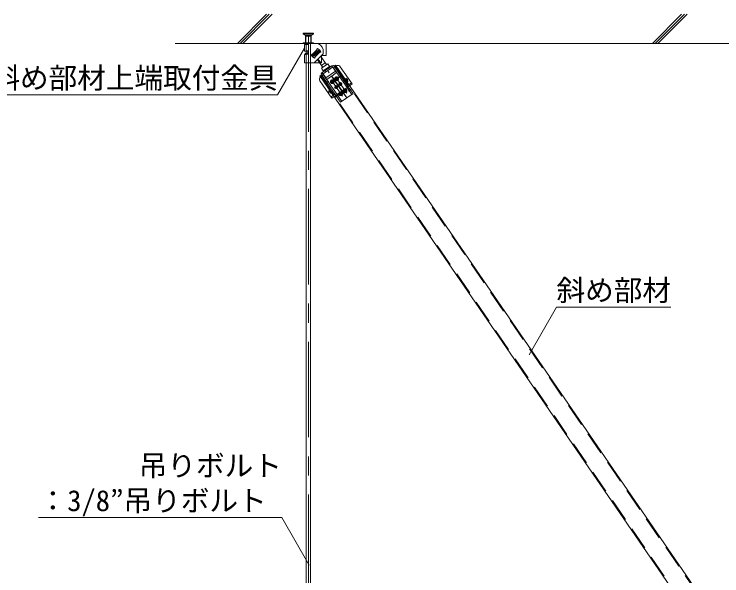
# Model space of a CAD drawing. Units: millimetres, scale not verified. Extents: x -7800 to 7800, y -5578 to 5485.
# Drawn here: x -4928 to -3445, y -3208 to -2032 of the extents above; entities that cross this region are included whole.
import ezdxf
from ezdxf.enums import TextEntityAlignment as Align

# ---------------------------------------------------------------- set-up
doc = ezdxf.new("R2010")
doc.units = ezdxf.units.MM
doc.header["$LTSCALE"] = 40
for name, pattern in [('CHAIN1', [8, 5, -1, 1, -1]), ('DASHED1', [1.8, 1.2, -0.6]), ('DOUBLE_CHAIN1', [8.8, 5, -1, 0.6, -0.6, 0.6, -1])]:
    doc.linetypes.add(name, pattern=pattern)
for name, color, linetype, lineweight in [('2-0_中心線', 4, 'CHAIN1', 9), ('2-1_吊り材', 4, 'Continuous', 9), ('2-4_斜め部材', 3, 'DASHED1', 18), ('2-6_文字', 3, 'Continuous', 18), ('2-9_躯体', 4, 'DASHED1', 9)]:
    doc.layers.add(name, color=color, linetype=linetype, lineweight=lineweight)
doc.styles.add('ＭＳ ゴシック', font='')
doc.styles.get('ＭＳ ゴシック').set_extended_font_data('MS Gothic')

msp = doc.modelspace()

# ---------------------------------------------------------------- linework, layer by layer
at = {"layer": '2-0_中心線'}
msp.add_line((-4311.38, -2078.27), (-4311.38, -4083.58), dxfattribs=at)
at = {"layer": '2-1_吊り材', "color": 3, "lineweight": 18}
for p, q in [((-4315.88, -2093.37), (-4315.88, -3990.57)), ((-4306.88, -2093.37), (-4306.88, -3990.57))]:
    msp.add_line(p, q, dxfattribs=at)
at = {"layer": '2-4_斜め部材'}
for p, q in [((-4255.49, -2139.74), (-2940.65, -4052.84)), ((-4285.82, -2160.58), (-2971.12, -4073.47))]:
    msp.add_line(p, q, dxfattribs=at)
at = {"layer": '2-4_斜め部材', "linetype": 'Continuous'}
for p, q in [((-4254.17, -2138.83), (-2939.33, -4051.94)), ((-4287.13, -2161.49), (-2972.45, -4074.37))]:
    msp.add_line(p, q, dxfattribs=at)
at = {"layer": '2-6_文字', "color": 7}
for p, q in [((-4319.53, -2103.47), (-4375.78, -2200.9)), ((-4375.78, -2200.9), (-4975.78, -2200.9)), ((-3848.82, -2745.32), (-3791.27, -2645.64)), ((-3791.27, -2645.64), (-3551.27, -2645.64)), ((-4366.86, -3086.17), (-4876.86, -3086.17)), ((-4309.31, -3185.85), (-4366.86, -3086.17))]:
    msp.add_line(p, q, dxfattribs=at)
at = {"layer": '2-6_文字'}
for p, q in [((-4319.08, -2095.68), (-4319.08, -2109.49)), ((-4318.08, -2093.68), (-4318.08, -2095.51)), ((-4314.53, -2093.37), (-4316.52, -2093.37)), ((-4315.88, -2095.89), (-4315.88, -2095.89)), ((-4310.88, -2093.37), (-4314.53, -2093.37)), ((-4310.88, -2093.37), (-4306.88, -2093.37)), ((-4310.88, -2093.68), (-4295.38, -2093.68)), ((-4310.88, -2132.4), (-4310.88, -2095.33)), ((-4295.38, -2093.68), (-4273.88, -2093.68)), ((-4294.18, -2107.6), (-4292.2, -2104.18)), ((-4273.88, -2118.63), (-4273.88, -2093.68)), ((-4319.08, -2116.49), (-4319.08, -2133.94)), ((-4318.08, -2114.28), (-4318.08, -2116.32)), ((-4312.39, -2109.14), (-4312.34, -2116.14)), ((-4301.96, -2115.38), (-4305.39, -2117.36)), ((-4304.98, -2118.05), (-4288.33, -2106.61)), ((-4302.43, -2121.76), (-4304.98, -2118.05)), ((-4303.59, -2118.31), (-4304.98, -2118.05)), ((-4303.59, -2118.31), (-4288.59, -2108)), ((-4302.17, -2120.37), (-4303.59, -2118.31)), ((-4285.78, -2110.32), (-4302.43, -2121.76)), ((-4302.17, -2120.37), (-4302.43, -2121.76)), ((-4299.5, -2117.01), (-4302.3, -2118.94)), ((-4287.17, -2110.06), (-4302.17, -2120.37)), ((-4294.18, -2107.6), (-4301.96, -2115.38)), ((-4301.57, -2113.85), (-4297.41, -2120.21)), ((-4280.38, -2115.16), (-4299.48, -2134.26)), ((-4296.58, -2120.76), (-4298.56, -2124.19)), ((-4295.38, -2114.18), (-4297.44, -2115.6)), ((-4295.38, -2114.18), (-4296.79, -2112.12)), ((-4288.8, -2112.98), (-4296.58, -2120.76)), ((-4295.38, -2114.18), (-4293.32, -2112.77)), ((-4295.38, -2114.18), (-4293.96, -2116.24)), ((-4293.48, -2108.24), (-4289.06, -2114.43)), ((-4291.26, -2111.35), (-4288.46, -2109.42)), ((-4288.8, -2112.98), (-4285.37, -2111)), ((-4288.59, -2108), (-4288.33, -2106.61)), ((-4288.59, -2108), (-4287.17, -2110.06)), ((-4288.33, -2106.61), (-4285.78, -2110.32)), ((-4287.17, -2110.06), (-4285.78, -2110.32)), ((-4284.93, -2120.55), (-4273.03, -2137.87)), ((-4273.88, -2118.63), (-4283.88, -2118.63)), ((-4283.88, -2118.63), (-4283.88, -2134.26)), ((-4281.95, -2118.63), (-4282.95, -2117.73)), ((-4280.37, -2115.14), (-4280.37, -2108.68)), ((-4273.88, -2109.18), (-4274.18, -2109.18)), ((-4273.88, -2118.63), (-4273.88, -2110.18)), ((-4310.88, -2134.26), (-4310.88, -2132.4)), ((-4310.88, -2134.26), (-4283.88, -2134.26)), ((-4293.03, -2126.43), (-4281.27, -2143.53)), ((-4284.4, -2134.26), (-4291.56, -2126.34)), ((-4284.11, -2139.41), (-4275.86, -2133.75)), ((-4280.12, -2150.51), (-4283.75, -2145.23)), ((-4261.92, -2140.33), (-4282.85, -2154.9)), ((-4280.1, -2150.54), (-4266.95, -2141.41)), ((-4271.15, -2149.44), (-4267.52, -2154.71)), ((-4262.33, -2140.62), (-4254.79, -2151.45)), ((-4260.09, -2142.96), (-4260.5, -2143.24)), ((-4260.09, -2142.96), (-4230.2, -2185.87)), ((-4254.17, -2138.83), (-4257.47, -2141.13)), ((-4257.47, -2141.13), (-4227.58, -2184.05)), ((-4252.83, -2140.7), (-4256.15, -2143.01)), ((-4244.47, -2142.2), (-4219.33, -2178.3)), ((-4283.64, -2159.36), (-4286.99, -2161.69)), ((-4285.65, -2163.56), (-4282.33, -2161.25)), ((-4283.64, -2159.36), (-4253.75, -2202.28)), ((-4282.61, -2160.84), (-4282.33, -2161.25)), ((-4282.44, -2154.62), (-4274.89, -2165.45)), ((-4281.02, -2157.53), (-4280.61, -2157.24)), ((-4281.02, -2157.53), (-4251.13, -2200.45)), ((-4279.99, -2159.01), (-4279.7, -2159.42)), ((-4254.79, -2151.45), (-4274.89, -2165.45)), ((-4272.96, -2169.1), (-4262.7, -2161.96)), ((-4240.87, -2193.3), (-4262.7, -2161.96)), ((-4252.03, -2154.53), (-4262.29, -2161.67)), ((-4240.46, -2193.02), (-4262.29, -2161.67)), ((-4252.24, -2164.69), (-4252.47, -2165.97)), ((-4252.24, -2164.69), (-4251.25, -2164.87)), ((-4251.25, -2164.87), (-4251.49, -2166.15)), ((-4287.15, -2171.91), (-4262, -2208.02)), ((-4263.36, -2172.43), (-4263.53, -2173.41)), ((-4263.53, -2173.41), (-4262.25, -2173.64)), ((-4263.36, -2172.43), (-4262.08, -2172.66)), ((-4261.85, -2174.22), (-4262.08, -2175.5)), ((-4262.08, -2175.5), (-4261.1, -2175.68)), ((-4261.27, -2170.98), (-4261.5, -2172.25)), ((-4261.27, -2170.98), (-4260.28, -2171.15)), ((-4260.87, -2174.4), (-4261.1, -2175.68)), ((-4260.28, -2171.15), (-4260.51, -2172.43)), ((-4260.29, -2174), (-4259.01, -2174.23)), ((-4260.11, -2173.01), (-4258.83, -2173.24)), ((-4258.83, -2173.24), (-4259.01, -2174.23)), ((-4254.33, -2166.14), (-4254.51, -2167.12)), ((-4254.51, -2167.12), (-4253.23, -2167.36)), ((-4254.33, -2166.14), (-4253.05, -2166.37)), ((-4252.82, -2167.94), (-4253.06, -2169.22)), ((-4253.06, -2169.22), (-4252.07, -2169.39)), ((-4251.84, -2168.11), (-4252.07, -2169.39)), ((-4251.26, -2167.71), (-4249.98, -2167.94)), ((-4251.08, -2166.73), (-4249.8, -2166.96)), ((-4249.8, -2166.96), (-4249.98, -2167.94)), ((-4244.15, -2178.53), (-4246.37, -2180.07)), ((-4246.37, -2180.07), (-4243.37, -2179.66)), ((-4244.15, -2178.53), (-4245.9, -2176.47)), ((-4245.34, -2177.12), (-4243.81, -2177.61)), ((-4244.15, -2178.53), (-4243.21, -2176)), ((-4244.15, -2178.53), (-4242.61, -2180.75)), ((-4227.58, -2184.05), (-4219.33, -2178.3)), ((-4253.18, -2184.82), (-4255.4, -2186.36)), ((-4255.4, -2186.36), (-4252.39, -2185.95)), ((-4253.18, -2184.82), (-4254.93, -2182.76)), ((-4254.37, -2183.41), (-4252.84, -2183.9)), ((-4253.18, -2184.82), (-4252.23, -2182.29)), ((-4253.18, -2184.82), (-4251.64, -2187.03)), ((-4240.87, -2193.3), (-4240.46, -2193.02)), ((-4240.87, -2193.3), (-4230.87, -2207.66)), ((-4240.46, -2193.02), (-4230.46, -2207.38)), ((-4236.61, -2191.58), (-4236.79, -2192.56)), ((-4236.79, -2192.56), (-4235.51, -2192.79)), ((-4236.61, -2191.58), (-4235.33, -2191.81)), ((-4235.11, -2193.38), (-4235.34, -2194.65)), ((-4235.34, -2194.65), (-4234.36, -2194.83)), ((-4234.52, -2190.13), (-4234.75, -2191.41)), ((-4234.52, -2190.13), (-4233.54, -2190.31)), ((-4234.12, -2193.55), (-4234.36, -2194.83)), ((-4233.54, -2190.31), (-4233.77, -2191.58)), ((-4233.54, -2193.15), (-4232.26, -2193.38)), ((-4233.37, -2192.17), (-4232.09, -2192.4)), ((-4232.09, -2192.4), (-4232.26, -2193.38)), ((-4227.58, -2184.05), (-4217.58, -2198.41)), ((-4262, -2208.02), (-4253.75, -2202.28)), ((-4253.75, -2202.28), (-4243.75, -2216.64)), ((-4245.64, -2197.87), (-4245.82, -2198.85)), ((-4245.82, -2198.85), (-4244.54, -2199.08)), ((-4245.64, -2197.87), (-4244.36, -2198.1)), ((-4244.14, -2199.66), (-4244.37, -2200.94)), ((-4244.37, -2200.94), (-4243.38, -2201.12)), ((-4243.55, -2196.41), (-4243.78, -2197.69)), ((-4243.75, -2216.64), (-4230.87, -2207.66)), ((-4243.55, -2196.41), (-4242.56, -2196.59)), ((-4243.15, -2199.84), (-4243.38, -2201.12)), ((-4242.56, -2196.59), (-4242.8, -2197.87)), ((-4242.57, -2199.44), (-4241.29, -2199.67)), ((-4242.39, -2198.45), (-4241.11, -2198.68)), ((-4241.11, -2198.68), (-4241.29, -2199.67)), ((-4217.58, -2198.41), (-4230.46, -2207.38))]:
    msp.add_line(p, q, dxfattribs=at)
at = {"layer": '2-6_文字', "linetype": 'DASHED1'}
for p, q in [((-4315.88, -2093.37), (-4315.88, -2118.37)), ((-4315.88, -2093.91), (-4315.88, -2108.39)), ((-4306.88, -2093.37), (-4306.88, -2118.37)), ((-4315.88, -2114.5), (-4315.87, -2134.19)), ((-4300.58, -2115.03), (-4298.03, -2118.73)), ((-4299.87, -2114.54), (-4297.32, -2118.25)), ((-4293.44, -2110.12), (-4290.89, -2113.83)), ((-4292.73, -2109.63), (-4290.18, -2113.34)), ((-4281.54, -2132.37), (-4281.54, -2132.37)), ((-4280.61, -2157.24), (-4260.5, -2143.24)), ((-4275.87, -2150.05), (-4274.04, -2152.67)), ((-4268.9, -2145.19), (-4267.07, -2147.81)), ((-4260.09, -2142.96), (-4261.92, -2140.33)), ((-4256.15, -2143.01), (-4258.78, -2144.84)), ((-4281.02, -2157.53), (-4282.85, -2154.9)), ((-4282.33, -2161.25), (-4279.7, -2159.42)), ((-4229.41, -2181.42), (-4221.16, -2175.68)), ((-4253.75, -2202.28), (-4240.87, -2193.3)), ((-4242.7, -2190.68), (-4242.29, -2190.39)), ((-4240.46, -2193.02), (-4227.58, -2184.05)), ((-4230.2, -2185.87), (-4220.2, -2200.23)), ((-4263.83, -2205.39), (-4255.58, -2199.65)), ((-4251.13, -2200.45), (-4241.13, -2214.81))]:
    msp.add_line(p, q, dxfattribs=at)
at = {"layer": '2-6_文字', "linetype": 'CHAIN1'}
for p, q in [((-4255.41, -2169.31), (-4249.13, -2164.93)), ((-4254.68, -2163.42), (-4231.04, -2197.36)), ((-4247.52, -2164.42), (-4240.99, -2159.88)), ((-4274.5, -2177.12), (-4268.09, -2172.66)), ((-4264.29, -2175.49), (-4257.72, -2170.91)), ((-4263.7, -2169.71), (-4240.07, -2203.65)), ((-4247.41, -2180.8), (-4241.12, -2176.42)), ((-4233.19, -2170.89), (-4228.19, -2167.41)), ((-4232.59, -2166.27), (-4227.59, -2173.44)), ((-4269.4, -2196.11), (-4264.12, -2192.43)), ((-4268.69, -2191.42), (-4263.7, -2198.58)), ((-4256.28, -2186.98), (-4249.71, -2182.4)), ((-4231.41, -2190.37), (-4238.14, -2195.06)), ((-4227.52, -2193.15), (-4220.99, -2188.6)), ((-4254.5, -2205.84), (-4248.09, -2201.38)), ((-4246.57, -2200.93), (-4240, -2196.35))]:
    msp.add_line(p, q, dxfattribs=at)
at = {"layer": '2-6_文字'}
for points in [[(-4310.88, -2095.33), (-4312.31, -2095.33), (-4313.69, -2095.35), (-4314.98, -2095.38), (-4316.15, -2095.41), (-4317.17, -2095.45), (-4317.98, -2095.51), (-4318.59, -2095.56), (-4318.96, -2095.62), (-4319.08, -2095.68)], [(-4315.88, -2093.91), (-4315.36, -2093.61), (-4314.98, -2093.39)], [(-4310.88, -2095.33), (-4310.88, -2093.68), (-4310.88, -2093.37)], [(-4312.4, -2109.14), (-4313.78, -2109.15), (-4315.07, -2109.18), (-4316.23, -2109.22), (-4317.23, -2109.26), (-4318.03, -2109.31), (-4318.62, -2109.37), (-4318.98, -2109.43), (-4319.08, -2109.49), (-4318.94, -2109.55), (-4318.56, -2109.61), (-4317.94, -2109.67), (-4317.1, -2109.72), (-4316.08, -2109.76), (-4314.9, -2109.8), (-4313.6, -2109.83), (-4312.4, -2109.84)], [(-4312.35, -2116.14), (-4313.73, -2116.16), (-4315.02, -2116.19), (-4316.19, -2116.22), (-4317.19, -2116.27), (-4318.01, -2116.32), (-4318.6, -2116.37), (-4318.97, -2116.43), (-4319.08, -2116.49)], [(-4312.4, -2109.28), (-4313.21, -2109.29), (-4313.94, -2109.32), (-4314.58, -2109.34), (-4315.11, -2109.37), (-4315.51, -2109.41), (-4315.77, -2109.44), (-4315.88, -2109.48), (-4315.84, -2109.52), (-4315.65, -2109.55), (-4315.31, -2109.59), (-4314.84, -2109.62), (-4314.25, -2109.65), (-4313.56, -2109.67), (-4312.78, -2109.69), (-4312.4, -2109.7)], [(-4315.88, -2114.5), (-4315.36, -2114.2), (-4314.98, -2113.98)], [(-4274.18, -2109.18), (-4274.18, -2110.18), (-4273.88, -2110.18)], [(-4280.12, -2150.51), (-4266.93, -2141.45), (-4270.56, -2136.17), (-4283.75, -2145.23)]]:
    msp.add_lwpolyline(points, dxfattribs=at)
at = {"layer": '2-6_文字', "linetype": 'DOUBLE_CHAIN1'}
msp.add_lwpolyline([(-4310.88, -2134.26), (-4312.3, -2134.26), (-4313.69, -2134.24), (-4314.98, -2134.21), (-4316.15, -2134.18), (-4317.16, -2134.13), (-4317.98, -2134.08), (-4318.59, -2134.02), (-4319.08, -2133.94)], dxfattribs=at)
at = {"layer": '2-6_文字'}
for centre, radius in [((-4252.16, -2167.04), 4), ((-4252.15, -2167.04), 2.25), ((-4261.18, -2173.33), 4), ((-4261.18, -2173.33), 2.25), ((-4244.15, -2178.53), 3), ((-4244.15, -2178.53), 3), ((-4244.15, -2178.53), 2.7), ((-4230.61, -2169.1), 1.5), ((-4266.72, -2194.24), 1.5), ((-4253.18, -2184.82), 3), ((-4253.18, -2184.82), 3), ((-4253.18, -2184.82), 2.7), ((-4243.47, -2198.77), 4), ((-4234.44, -2192.48), 4), ((-4234.44, -2192.48), 2.25), ((-4243.46, -2198.77), 2.25)]:
    msp.add_circle(centre, radius, dxfattribs=at)
for centre, radius, start, end in [((-4312.71, -2134.21), 40.88, 92.5588, 97.55402), ((-4295.37, -2108.68), 15, 10.54723, 89.99998), ((-4295.38, -2114.18), 10.5, 17.62668, 72.37388), ((-4295.37, -2108.68), 15, 0, 10.54723), ((-4313.58, -2144.82), 30.86, 87.75647, 98.39833), ((-4295.38, -2114.18), 10.5, 197.62581, 252.37382), ((-4279.52, -2151.36), 1, 124.77015, 304.77015), ((-4266.38, -2142.23), 1, 304.77015, 124.77015), ((-4260.09, -2142.96), 3.2, 34.85432, 124.85432), ((-4249.4, -2145.62), 6, 34.85432, 124.85432), ((-4282.22, -2168.48), 6, 124.85432, 214.85432), ((-4281.02, -2157.53), 3.2, 124.85432, 214.85432), ((-4262.34, -2174.13), 0.5, 349.77015, 79.77013), ((-4261.99, -2172.17), 0.5, 259.77013, 349.77015), ((-4260.38, -2174.49), 0.5, 79.77015, 169.77015), ((-4260.02, -2172.52), 0.5, 169.77015, 259.77015), ((-4253.32, -2167.85), 0.5, 349.77015, 79.77013), ((-4252.96, -2165.88), 0.5, 259.77013, 349.77015), ((-4251.35, -2168.2), 0.5, 79.77015, 169.77015), ((-4250.99, -2166.23), 0.5, 169.77015, 259.77015), ((-4235.6, -2193.29), 0.5, 349.77015, 79.77013), ((-4235.25, -2191.32), 0.5, 259.77013, 349.77015), ((-4233.63, -2193.64), 0.5, 79.77015, 169.77015), ((-4233.28, -2191.67), 0.5, 169.77015, 259.77015), ((-4244.63, -2199.57), 0.5, 349.77015, 79.77013), ((-4244.27, -2197.6), 0.5, 259.77013, 349.77015), ((-4242.66, -2199.93), 0.5, 79.77015, 169.77015), ((-4242.3, -2197.96), 0.5, 169.77015, 259.77015)]:
    msp.add_arc(centre, radius, start, end, dxfattribs=at)
at = {"layer": '2-9_躯体', "color": 7, "linetype": 'Continuous', "lineweight": 18}
for p, q in [((-4393.18, -2032.11), (-4454.44, -2093.37)), ((-4387.52, -2032.11), (-4448.78, -2093.37)), ((-3523.19, -2032.11), (-3584.45, -2093.37)), ((-3517.54, -2032.11), (-3578.8, -2093.37)), ((-4398.9, -2032.17), (-4460.09, -2093.37)), ((-3528.92, -2032.17), (-3590.11, -2093.37)), ((-4590.39, -2093.37), (-2250.81, -2093.37))]:
    msp.add_line(p, q, dxfattribs=at)
at = {"layer": '2-9_躯体'}
for p, q in [((-4300.38, -2071.87), (-4322.38, -2071.87)), ((-4322.38, -2071.87), (-4322.38, -2073.87)), ((-4300.38, -2073.87), (-4322.38, -2073.87)), ((-4322.38, -2073.87), (-4317.38, -2076.87)), ((-4300.38, -2073.87), (-4305.38, -2076.87)), ((-4300.38, -2071.87), (-4300.38, -2073.87)), ((-4305.38, -2076.87), (-4317.38, -2076.87)), ((-4317.38, -2076.87), (-4317.38, -2091.87)), ((-4316.38, -2078.37), (-4315.88, -2078.37)), ((-4316.38, -2078.37), (-4316.38, -2093.37)), ((-4306.38, -2078.37), (-4315.88, -2078.37)), ((-4306.38, -2078.37), (-4306.38, -2093.37)), ((-4305.38, -2076.87), (-4305.38, -2091.87)), ((-4300.38, -2091.87), (-4322.38, -2091.87)), ((-4322.38, -2091.87), (-4322.38, -2093.37)), ((-4300.38, -2091.87), (-4300.38, -2093.37))]:
    msp.add_line(p, q, dxfattribs=at)

# ---------------------------------------------------------------- texts
at = {"layer": '2-6_文字', "color": 7, "style": 'ＭＳ ゴシック'}
for s, p in [('斜め部材上端取付金具', (-4975.78, -2200.9)), ('斜め部材', (-3791.27, -2645.64)), ('吊りボルト', (-4666.86, -3012.8)), ('：3/8”吊りボルト', (-4876.86, -3086.17))]:
    msp.add_text(s, height=43.99, dxfattribs=at).set_placement(p, align=Align.BOTTOM_LEFT)

doc.saveas('drawing.dxf')
